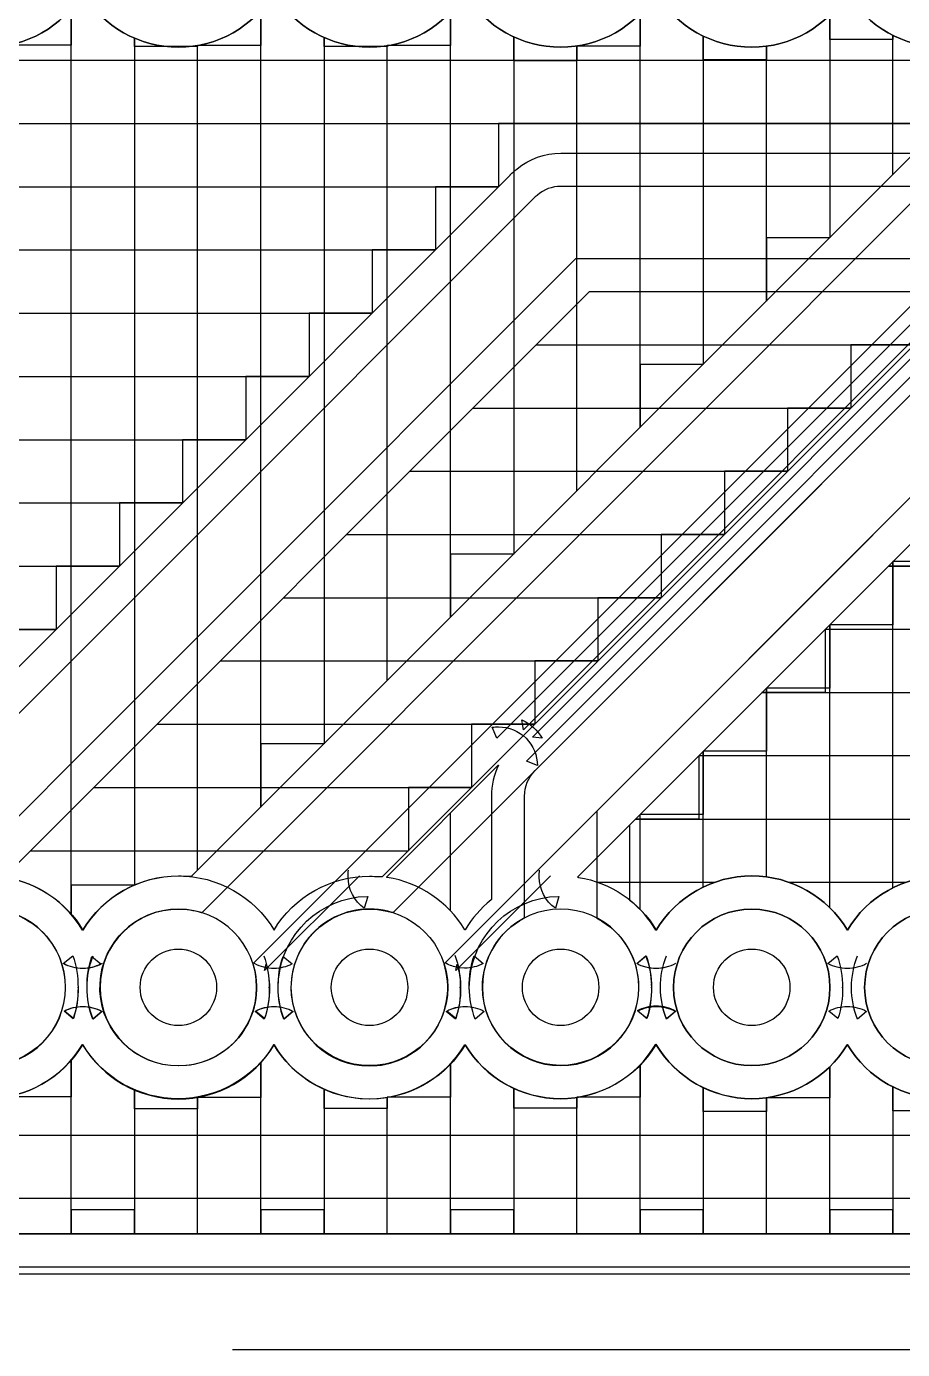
# Model space of a CAD drawing. Extents: x -29 to 3249, y -29 to 2286.
# Drawn here: x 1581 to 2039, y -29 to 663 of the extents above; entities that cross this region are included whole.
import ezdxf

# ---------------------------------------------------------------- set-up
doc = ezdxf.new("R2010")
doc.units = 0
doc.header["$MEASUREMENT"] = 0
doc.layers.get('0').update_dxf_attribs({"linetype": 'CONTINUOUS'})
for name, color, linetype in [('BoardOutline', 7, 'CONTINUOUS'), ('CuttingOutside', 7, 'CONTINUOUS'), ('DrillPlated', 7, 'CONTINUOUS'), ('InsulateBottom', 7, 'CONTINUOUS'), ('InsulateTop', 7, 'CONTINUOUS')]:
    doc.layers.add(name, color=color, linetype=linetype)

# ---------------------------------------------------------------- blocks, each defined once
blk = doc.blocks.new('T2')
blk.add_circle((0, 0), 20)
blk.add_circle((0, 0), 20)

msp = doc.modelspace()

# ---------------------------------------------------------------- linework, layer by layer
at = {"layer": 'BoardOutline'}
msp.add_lwpolyline([(10.000001, 10.000001), (10.000001, 2247), (10.000001, 2247), (3209.199951, 2247), (3209.199951, 2247), (3209.199951, 10.000001), (3209.199951, 10.000001), (10.000001, 10.000001)], dxfattribs=at)
msp.add_lwpolyline([(10.000001, 10.000001), (10.000001, 2247), (10.000001, 2247), (3209.199951, 2247), (3209.199951, 2247), (3209.199951, 10.000001), (3209.199951, 10.000001), (10.000001, 10.000001)], dxfattribs=at)
at = {"layer": 'CuttingOutside'}
msp.add_lwpolyline([(1688.366211, -29.427286), (3209.212646, -29.409449), (3209.212646, -29.409449, 0.233799), (3240.511719, -13.937008), (3240.511719, -13.937008), (3240.551025, -13.897638), (3240.551025, -13.897638, 0.164485), (3248.62207, 10.000001), (3248.62207, 10.000001), (3248.641846, 1049.783447)], format="xyb", dxfattribs=at)
at = {"layer": 'InsulateBottom'}
for points in [[(3205.511719, 2243.307129), (13.779527, 2243.307129), (13.779527, 2243.307129), (13.779527, 13.779527), (13.779527, 13.779527), (3205.511719, 13.779527), (3205.511719, 13.779527), (3205.511719, 2243.307129)], [(3188.189209, 2225.984375), (31.102364, 2225.984375), (31.102364, 2225.984375), (31.102364, 31.102364), (31.102364, 31.102364), (3188.189209, 31.102364), (3188.189209, 31.102364), (3188.189209, 2225.984375)], [(776.37793, 644.881897), (2393.700928, 644.881897), (2393.700928, 644.881897), (2360.629883, 644.881897), (2360.629883, 644.881897), (2360.629883, 611.811035)], [(809.448853, 611.811035), (2360.629883, 611.811035), (2360.629883, 611.811035), (1827.559082, 611.811035), (1827.559082, 611.811035), (1827.559082, 578.740173)], [(992.519714, 578.740173), (1827.559082, 578.740173), (1827.559082, 578.740173), (1794.488159, 578.740173), (1794.488159, 578.740173), (1794.488159, 545.669312)], [(1025.590576, 545.669312), (1794.488159, 545.669312), (1794.488159, 545.669312), (1761.417236, 545.669312), (1761.417236, 545.669312), (1761.417236, 512.59845)], [(1058.661377, 512.59845), (1761.417236, 512.59845), (1761.417236, 512.59845), (1728.346558, 512.59845), (1728.346558, 512.59845), (1728.346558, 479.527557)], [(1847.244141, 496.062988), (2044.881958, 496.062988), (2044.881958, 496.062988), (2011.811035, 496.062988), (2011.811035, 496.062988), (2011.811035, 462.992126)], [(1091.7323, 479.527557), (1728.346558, 479.527557), (1728.346558, 479.527557), (1695.275635, 479.527557), (1695.275635, 479.527557), (1695.275635, 446.456696)], [(1814.173218, 462.992126), (2011.811035, 462.992126), (2011.811035, 462.992126), (1978.740112, 462.992126), (1978.740112, 462.992126), (1978.740112, 429.921265)], [(1124.803101, 446.456696), (1695.275635, 446.456696), (1695.275635, 446.456696), (1662.204712, 446.456696), (1662.204712, 446.456696), (1662.204712, 413.385834)], [(1781.102417, 429.921265), (1978.740112, 429.921265), (1978.740112, 429.921265), (1945.669312, 429.921265), (1945.669312, 429.921265), (1945.669312, 396.850403)], [(1157.874023, 413.385834), (1662.204712, 413.385834), (1662.204712, 413.385834), (1629.133789, 413.385834), (1629.133789, 413.385834), (1629.133789, 380.314972)], [(1748.031494, 396.850403), (1945.669312, 396.850403), (1945.669312, 396.850403), (1912.598389, 396.850403), (1912.598389, 396.850403), (1912.598389, 363.77951)], [(1190.944824, 380.314972), (1629.133789, 380.314972), (1629.133789, 380.314972), (1596.062988, 380.314972), (1596.062988, 380.314972), (1596.062988, 347.24411)], [(2064.566895, 380.314972), (2031.496094, 380.314972), (2031.496094, 380.314972), (3188.189209, 380.314972)], [(1714.960571, 363.77951), (1912.598389, 363.77951), (1912.598389, 363.77951), (1879.527588, 363.77951), (1879.527588, 363.77951), (1879.527588, 330.708649)], [(1224.015747, 347.24411), (1596.062988, 347.24411), (1596.062988, 347.24411), (1562.992188, 347.24411), (1562.992188, 347.24411), (1562.992188, 314.173248)], [(3188.189209, 347.24411), (1998.425293, 347.24411), (1998.425293, 347.24411), (1998.425293, 314.173248), (1998.425293, 314.173248), (1965.35437, 314.173248), (1965.35437, 314.173248), (3188.189209, 314.173248)], [(1681.889771, 330.708649), (1879.527588, 330.708649), (1879.527588, 330.708649), (1846.456665, 330.708649), (1846.456665, 330.708649), (1846.456665, 297.637787)], [(1648.81897, 297.637787), (1846.456665, 297.637787), (1846.456665, 297.637787), (1813.385864, 297.637787), (1813.385864, 297.637787), (1813.385864, 264.566925)], [(3188.189209, 281.102356), (1932.283447, 281.102356), (1932.283447, 281.102356), (1932.283447, 248.031494), (1932.283447, 248.031494), (1899.212524, 248.031494), (1899.212524, 248.031494), (3188.189209, 248.031494)], [(1615.748047, 264.566925), (1813.385864, 264.566925), (1813.385864, 264.566925), (1780.314941, 264.566925), (1780.314941, 264.566925), (1780.314941, 231.496063)], [(1582.677124, 231.496063), (1780.314941, 231.496063)], [(1879.330688, 214.960632), (1940.748047, 214.960632)], [(1979.330811, 214.960632), (2040.748047, 214.960632)], [(31.102364, 181.889755), (805.905518, 181.889755), (805.905518, 181.889755), (801.771667, 181.889755), (801.771667, 181.889755), (801.771667, 148.818893), (801.771667, 148.818893), (802.75592, 148.818893), (802.75592, 148.818893), (31.102364, 148.818893), (31.102364, 148.818893), (43.700787, 148.818893), (43.700787, 148.818893), (43.700787, 115.748032), (43.700787, 115.748032), (31.102364, 115.748032), (31.102364, 115.748032), (822.047241, 115.748032), (822.047241, 115.748032), (822.047241, 82.677162), (822.047241, 82.677162), (31.102364, 82.677162), (31.102364, 82.677162), (3188.189209, 82.677162)], [(3188.189209, 49.6063), (31.102364, 49.6063)]]:
    msp.add_lwpolyline(points, dxfattribs=at)
for points in [[(1609.842529, 679.921265, -0.262584), (1560.039429, 651.771667), (1560.039429, 651.771667, -0.263226), (1510.039429, 679.921265)], [(1709.842529, 679.921265, -0.262585), (1660.039429, 651.771667), (1660.039429, 651.771667, -0.263225), (1610.039429, 679.921265)], [(1809.842529, 679.921265, -0.262584), (1760.039307, 651.771667), (1760.039307, 651.771667, -0.263226), (1710.039307, 679.921265)], [(1909.842529, 679.921265, -0.262584), (1860.039307, 651.771667), (1860.039307, 651.771667, -0.263226), (1810.039307, 679.921265)], [(2009.842529, 679.921265, -0.262584), (1960.039307, 651.771667), (1960.039307, 651.771667, -0.263226), (1910.039307, 679.921265)], [(2060.039307, 651.771667, -0.263226), (2010.039307, 679.921265)], [(1466.7323, 217.913391), (1833.661377, 584.842529), (1833.661377, 584.842529), (1833.661377, 585.039368), (1833.661377, 585.039368, -0.052497), (1837.007813, 587.992126), (1837.007813, 587.992126), (1837.204834, 588.188965), (1837.204834, 588.188965, -0.171683), (1860.039307, 596.259827), (1860.039307, 596.259827), (2345.078857, 596.259827)], [(2352.165283, 578.937012), (1860.039307, 578.937012), (1860.039307, 578.937012, 0.17791), (1847.834595, 574.409424), (1847.834595, 574.409424), (1847.637817, 574.212646), (1847.637817, 574.212646, 0.080714), (1846.653564, 573.425232), (1846.653564, 573.425232), (1472.440918, 199.212601), (1472.440918, 199.212601), (1471.850464, 199.212601), (1471.850464, 199.212601, 0.503666), (1418.897705, 159.842529), (1418.897705, 159.842529, 0.412529), (1459.842529, 118.897636), (1459.842529, 118.897636, 0.41441), (1500.984253, 159.842529), (1500.984253, 159.842529, 0.076998), (1499.015747, 172.244095), (1499.015747, 172.244095), (1867.91333, 541.141724), (1867.91333, 541.141724), (2360.236328, 541.141724)], [(2072.637939, 523.818909), (1875, 523.818909), (1875, 523.818909), (1568.897705, 217.716537), (1568.897705, 217.716537), (1569.29126, 217.519684), (1569.29126, 217.519684, -0.221299), (1610.039429, 189.960632), (1610.039429, 189.960632, -0.263689), (1660.039429, 218.307083), (1660.039429, 218.307083, -0.263514), (1710.039307, 189.960632), (1710.039307, 189.960632, -0.263217), (1760.039307, 218.110229), (1760.039307, 218.110229, -0.022831), (1765.35437, 217.913391), (1765.35437, 217.913391), (1766.7323, 217.913391), (1766.7323, 217.913391), (2072.637939, 523.818909)], [(2096.653564, 523.425232), (1772.440918, 199.212601), (1772.440918, 199.212601), (1771.850464, 199.212601), (1771.850464, 199.212601, 0.503666), (1718.897583, 159.842529), (1718.897583, 159.842529, 0.384689), (1755.905518, 119.09449), (1755.905518, 119.09449), (1759.842529, 118.897636), (1759.842529, 118.897636), (1763.97644, 119.09449), (1763.97644, 119.09449, 0.47626), (1799.015747, 172.244095), (1799.015747, 172.244095), (2117.91333, 491.141724)], [(2125, 473.818909), (1868.897583, 217.716537), (1868.897583, 217.716537), (1869.29126, 217.519684), (1869.29126, 217.519684, -0.221298), (1910.039307, 189.960632), (1910.039307, 189.960632, -0.26369), (1960.039307, 218.307083), (1960.039307, 218.307083, -0.263514), (2010.039307, 189.960632), (2010.039307, 189.960632, -0.26369), (2060.039307, 218.307083)], [(1854.724365, 218.307083), (1805.118164, 168.897644), (1805.118164, 168.897644), (1805.905518, 172.047256), (1805.905518, 172.047256, -0.065), (1807.677124, 159.842529), (1807.677124, 159.842529, -0.089002), (1804.921143, 143.307083), (1804.921143, 143.307083), (1800.196777, 147.440948), (1800.196777, 147.440948, -0.128667), (1810.039307, 150), (1810.039307, 150, -0.128687), (1820.078735, 147.440948), (1820.078735, 147.440948), (1815.35437, 143.307083), (1815.35437, 143.307083, -0.088863), (1812.204712, 159.842529), (1812.204712, 159.842529, -0.37945), (1854.133911, 207.283463), (1854.133911, 207.283463), (1859.055054, 207.480316), (1859.055054, 207.480316), (1857.283569, 201.37796), (1857.283569, 201.37796, -0.24282), (1848.818848, 217.716537), (1848.818848, 217.716537, -0.044144), (1849.015747, 221.259842)], [(1600.937134, 160.000015, 1), (1519.06311, 160.000015), (1519.06311, 160.000015, 1), (1600.937134, 160.000015)], [(1700.937256, 160.000015, 1), (1619.063232, 160.000015), (1619.063232, 160.000015, 1), (1700.937256, 160.000015)], [(1900.93689, 160.000015, 1), (1819.062866, 160.000015), (1819.062866, 160.000015, 1), (1900.93689, 160.000015)], [(2000.93689, 160.000015, 1), (1919.062866, 160.000015), (1919.062866, 160.000015, 1), (2000.93689, 160.000015)], [(2100.937012, 160.000015, 1), (2019.062988, 160.000015), (2019.062988, 160.000015, 1), (2100.937012, 160.000015)], [(1620.078735, 172.440933, -0.128686), (1610.039429, 169.881897), (1610.039429, 169.881897, -0.132994), (1599.803223, 172.440933), (1599.803223, 172.440933), (1604.724365, 176.574799), (1604.724365, 176.574799, -0.089803), (1607.480347, 159.842529), (1607.480347, 159.842529), (1607.480347, 160.039368), (1607.480347, 160.039368, -0.087789), (1605.118164, 143.70079), (1605.118164, 143.70079), (1600.393677, 147.637787), (1600.393677, 147.637787, -0.123107), (1610.039429, 150), (1610.039429, 150, -0.128686), (1620.078735, 147.440948), (1620.078735, 147.440948), (1615.35437, 143.307083), (1615.35437, 143.307083, -0.088862), (1612.204712, 159.842529), (1612.204712, 159.842529, -0.089939), (1615.35437, 176.574799)], [(1704.724365, 176.574799, -0.089804), (1707.480347, 159.842529), (1707.480347, 159.842529), (1707.480347, 160.039368), (1707.480347, 160.039368, -0.08779), (1705.118164, 143.70079), (1705.118164, 143.70079), (1700.393677, 147.637787), (1700.393677, 147.637787, -0.123105), (1710.039307, 150), (1710.039307, 150, -0.128669), (1719.881958, 147.440948), (1719.881958, 147.440948), (1715.157593, 143.307083), (1715.157593, 143.307083, -0.089574), (1712.204712, 160.039368), (1712.204712, 160.039368, -0.086579), (1714.763794, 176.181091), (1714.763794, 176.181091), (1719.488281, 172.244095), (1719.488281, 172.244095, -0.123107), (1710.039307, 169.881897), (1710.039307, 169.881897, -0.132993), (1699.803223, 172.440933)], [(1920.078735, 172.440933, -0.128687), (1910.039307, 169.881897), (1910.039307, 169.881897, -0.132994), (1899.803101, 172.440933), (1899.803101, 172.440933), (1904.724365, 176.574799), (1904.724365, 176.574799, -0.089803), (1907.480347, 159.842529), (1907.480347, 159.842529), (1907.480347, 160.039368), (1907.480347, 160.039368, -0.087789), (1905.118164, 143.70079), (1905.118164, 143.70079), (1900.393677, 147.637787), (1900.393677, 147.637787, -0.123105), (1910.039307, 150), (1910.039307, 150, -0.128687), (1920.078735, 147.440948), (1920.078735, 147.440948), (1915.35437, 143.307083), (1915.35437, 143.307083, -0.088863), (1912.204712, 159.842529), (1912.204712, 159.842529, -0.08994), (1915.35437, 176.574799)], [(2020.078735, 172.440933, -0.128687), (2010.039307, 169.881897), (2010.039307, 169.881897, -0.132994), (1999.803101, 172.440933), (1999.803101, 172.440933), (2004.724365, 176.574799), (2004.724365, 176.574799, -0.089803), (2007.480347, 159.842529), (2007.480347, 159.842529), (2007.480347, 160.039368), (2007.480347, 160.039368, -0.087789), (2005.118164, 143.70079), (2005.118164, 143.70079), (2000.393799, 147.637787), (2000.393799, 147.637787, -0.123104), (2010.039307, 150), (2010.039307, 150, -0.128687), (2020.078735, 147.440948), (2020.078735, 147.440948), (2015.35437, 143.307083), (2015.35437, 143.307083, -0.088863), (2012.204712, 159.842529), (2012.204712, 159.842529, -0.08994), (2015.35437, 176.574799)], [(2060.039307, 101.771652, -0.263226), (2010.039307, 129.921265), (2010.039307, 129.921265), (2009.842529, 129.921265), (2009.842529, 129.921265, -0.262584), (1960.039307, 101.771652), (1960.039307, 101.771652, -0.263226), (1910.039307, 129.921265), (1910.039307, 129.921265), (1909.842529, 129.921265), (1909.842529, 129.921265, -0.262584), (1860.039307, 101.771652), (1860.039307, 101.771652, -0.263226), (1810.039307, 129.921265), (1810.039307, 129.921265, -0.241698), (1764.763794, 101.771652), (1764.763794, 101.771652), (1759.842529, 101.574806), (1759.842529, 101.574806), (1755.118164, 101.771652), (1755.118164, 101.771652, -0.241329), (1710.039307, 129.921265), (1710.039307, 129.921265), (1709.842529, 129.921265), (1709.842529, 129.921265, -0.262585), (1660.039429, 101.771652), (1660.039429, 101.771652, -0.263225), (1610.039429, 129.921265), (1610.039429, 129.921265), (1609.842529, 129.921265), (1609.842529, 129.921265, -0.262584), (1560.039429, 101.771652)]]:
    msp.add_lwpolyline(points, format="xyb", dxfattribs=at)
at = {"layer": 'InsulateTop'}
for points in [[(3205.511719, 2243.307129), (13.779527, 2243.307129), (13.779527, 2243.307129), (13.779527, 13.779527), (13.779527, 13.779527), (3205.511719, 13.779527), (3205.511719, 13.779527), (3205.511719, 2243.307129)], [(31.102364, 2225.984375), (3188.189209, 2225.984375), (3188.189209, 2225.984375), (3188.189209, 31.102364), (3188.189209, 31.102364), (31.102364, 31.102364), (31.102364, 31.102364), (31.102364, 2225.984375)], [(1670.078735, 221.259842), (1670.078735, 652.559021), (1670.078735, 652.559021), (1670.078735, 652.165405), (1670.078735, 652.165405), (1637.007813, 652.165405), (1637.007813, 652.165405), (1637.007813, 656.496033), (1637.007813, 656.496033), (1637.007813, 213.385818), (1637.007813, 213.385818), (1603.93689, 213.385818), (1603.93689, 213.385818), (1603.93689, 198.031494), (1603.93689, 198.031494), (1603.93689, 671.653564), (1603.93689, 671.653564), (1603.93689, 652.75592), (1603.93689, 652.75592), (1570.866211, 652.75592)], [(1769.29126, 320.472412), (1769.29126, 652.559021), (1769.29126, 652.559021), (1769.29126, 652.165405), (1769.29126, 652.165405), (1736.220581, 652.165405), (1736.220581, 652.165405), (1736.220581, 656.889771), (1736.220581, 656.889771), (1736.220581, 287.401581), (1736.220581, 287.401581), (1703.149658, 287.401581), (1703.149658, 287.401581), (1703.149658, 254.330704), (1703.149658, 254.330704), (1703.149658, 670.866089), (1703.149658, 670.866089), (1703.149658, 652.559021), (1703.149658, 652.559021), (1670.078735, 652.559021)], [(1868.504028, 419.685059), (1868.504028, 652.362183), (1868.504028, 652.362183), (1868.504028, 644.684998), (1868.504028, 644.684998), (1835.433105, 644.684998), (1835.433105, 644.684998), (1835.433105, 657.283447), (1835.433105, 657.283447), (1835.433105, 386.614197), (1835.433105, 386.614197), (1802.362183, 386.614197), (1802.362183, 386.614197), (1802.362183, 353.543335), (1802.362183, 353.543335), (1802.362183, 670.078735), (1802.362183, 670.078735), (1802.362183, 652.559021), (1802.362183, 652.559021), (1769.29126, 652.559021)], [(1901.574829, 669.094482), (1901.574829, 652.362183), (1901.574829, 652.362183), (1868.504028, 652.362183)], [(2000.787476, 668.307129), (2000.787476, 551.968506), (2000.787476, 551.968506), (1967.716553, 551.968506), (1967.716553, 551.968506), (1967.716553, 518.897644), (1967.716553, 518.897644), (1967.716553, 652.165405), (1967.716553, 652.165405), (1967.716553, 645.078735), (1967.716553, 645.078735), (1934.64563, 645.078735), (1934.64563, 645.078735), (1934.64563, 657.677185), (1934.64563, 657.677185), (1934.64563, 485.826782), (1934.64563, 485.826782), (1901.574829, 485.826782), (1901.574829, 485.826782), (1901.574829, 452.75592), (1901.574829, 452.75592), (1901.574829, 669.094482)], [(2033.858276, 585.039368), (2033.858276, 658.070862), (2033.858276, 658.070862), (2033.858276, 655.708679), (2033.858276, 655.708679), (2000.787476, 655.708679), (2000.787476, 655.708679), (2000.787476, 668.307129)], [(2066.928955, 217.913391), (2066.928955, 415.748047), (2066.928955, 415.748047), (2066.928955, 382.677185), (2066.928955, 382.677185), (2033.858276, 382.677185)], [(2033.858276, 212.007858), (2033.858276, 382.677185), (2033.858276, 382.677185), (2033.858276, 349.606293), (2033.858276, 349.606293), (2000.787476, 349.606293)], [(2000.787476, 201.574799), (2000.787476, 349.606293), (2000.787476, 349.606293), (2000.787476, 316.535431), (2000.787476, 316.535431), (1967.716553, 316.535431)], [(1967.716553, 217.716537), (1967.716553, 316.535431), (1967.716553, 316.535431), (1967.716553, 283.464569), (1967.716553, 283.464569), (1934.64563, 283.464569)], [(1934.64563, 212.401566), (1934.64563, 283.464569), (1934.64563, 283.464569), (1934.64563, 250.393707), (1934.64563, 250.393707), (1901.574829, 250.393707)], [(1802.362183, 200), (1802.362183, 251.181107)], [(1901.574829, 200.590546), (1901.574829, 250.393707)], [(1670.078735, 31.102364), (1670.078735, 102.362206), (1670.078735, 102.362206), (1670.078735, 96.456696), (1670.078735, 96.456696), (1637.007813, 96.456696), (1637.007813, 96.456696), (1637.007813, 106.299217), (1637.007813, 106.299217), (1637.007813, 31.102364), (1637.007813, 31.102364), (1637.007813, 43.700787), (1637.007813, 43.700787), (1603.93689, 43.700787), (1603.93689, 43.700787), (1603.93689, 31.102364), (1603.93689, 31.102364), (1603.93689, 121.850395), (1603.93689, 121.850395), (1603.93689, 102.755905), (1603.93689, 102.755905), (1570.866211, 102.755905)], [(1769.29126, 31.102364), (1769.29126, 102.559059), (1769.29126, 102.559059), (1769.29126, 96.653549), (1769.29126, 96.653549), (1736.220581, 96.653549), (1736.220581, 96.653549), (1736.220581, 106.889763), (1736.220581, 106.889763), (1736.220581, 31.102364), (1736.220581, 31.102364), (1736.220581, 43.700787), (1736.220581, 43.700787), (1703.149658, 43.700787), (1703.149658, 43.700787), (1703.149658, 31.102364), (1703.149658, 31.102364), (1703.149658, 120.669296), (1703.149658, 120.669296), (1703.149658, 102.362206), (1703.149658, 102.362206), (1670.078735, 102.362206)], [(1868.504028, 31.102364), (1868.504028, 102.559059), (1868.504028, 102.559059), (1868.504028, 96.850395), (1868.504028, 96.850395), (1835.433105, 96.850395), (1835.433105, 96.850395), (1835.433105, 107.283463), (1835.433105, 107.283463), (1835.433105, 31.102364), (1835.433105, 31.102364), (1835.433105, 43.700787), (1835.433105, 43.700787), (1802.362183, 43.700787), (1802.362183, 43.700787), (1802.362183, 31.102364), (1802.362183, 31.102364), (1802.362183, 120.078735), (1802.362183, 120.078735), (1802.362183, 102.559059), (1802.362183, 102.559059), (1769.29126, 102.559059)], [(1967.716553, 31.102364), (1967.716553, 102.165352), (1967.716553, 102.165352), (1967.716553, 95.078743), (1967.716553, 95.078743), (1934.64563, 95.078743), (1934.64563, 95.078743), (1934.64563, 107.67717), (1934.64563, 107.67717), (1934.64563, 31.102364), (1934.64563, 31.102364), (1934.64563, 43.700787), (1934.64563, 43.700787), (1901.574829, 43.700787), (1901.574829, 43.700787), (1901.574829, 31.102364), (1901.574829, 31.102364), (1901.574829, 119.48819), (1901.574829, 119.48819), (1901.574829, 102.559059), (1901.574829, 102.559059), (1868.504028, 102.559059)], [(2066.928955, 31.102364), (2066.928955, 102.165352), (2066.928955, 102.165352), (2066.928955, 95.472443), (2066.928955, 95.472443), (2033.858276, 95.472443), (2033.858276, 95.472443), (2033.858276, 108.070862), (2033.858276, 108.070862), (2033.858276, 31.102364), (2033.858276, 31.102364), (2033.858276, 43.700787), (2033.858276, 43.700787), (2000.787476, 43.700787), (2000.787476, 43.700787), (2000.787476, 31.102364), (2000.787476, 31.102364), (2000.787476, 118.307091), (2000.787476, 118.307091), (2000.787476, 102.165352), (2000.787476, 102.165352), (1967.716553, 102.165352)]]:
    msp.add_lwpolyline(points, dxfattribs=at)
for points in [[(778.937012, 717.913391), (867.913391, 628.937012), (867.913391, 628.937012), (1110.039307, 628.937012), (1110.039307, 628.937012, -0.198913), (1123.425171, 623.425232), (1123.425171, 623.425232), (1547.637817, 199.212601), (1547.637817, 199.212601), (1548.031494, 199.212601), (1548.031494, 199.212601, -0.497528), (1600.787476, 160.826782)], [(1600.787476, 160.826782), (1600.787476, 160.629913), (1600.787476, 160.629913, -0.049629), (1600.787476, 159.842529), (1600.787476, 159.842529, -0.413168), (1559.842529, 119.09449), (1559.842529, 119.09449, -0.507381), (1520.866211, 172.440933), (1520.866211, 172.440933), (1102.165283, 591.141724), (1102.165283, 591.141724), (860.039368, 591.141724), (860.039368, 591.141724), (857.480286, 591.338562), (857.480286, 591.338562, -0.150467), (847.440918, 596.062988), (847.440918, 596.062988), (847.047241, 596.259827), (847.047241, 596.259827, -0.035577), (846.653564, 596.653503), (846.653564, 596.653503), (746.456665, 696.850403)], [(1510.039429, 679.921265, 0.263226), (1560.039429, 651.771667), (1560.039429, 651.771667, 0.262584), (1609.842529, 679.921265)], [(1610.039429, 679.921265, 0.263225), (1660.039429, 651.771667), (1660.039429, 651.771667, 0.262585), (1709.842529, 679.921265)], [(1710.039307, 679.921265, 0.263226), (1760.039307, 651.771667), (1760.039307, 651.771667, 0.262584), (1809.842529, 679.921265)], [(1810.039307, 679.921265, 0.263226), (1860.039307, 651.771667), (1860.039307, 651.771667, 0.262584), (1909.842529, 679.921265)], [(1910.039307, 679.921265, 0.263226), (1960.039307, 651.771667), (1960.039307, 651.771667, 0.262584), (2009.842529, 679.921265)], [(2010.039307, 679.921265, 0.263226), (2060.039307, 651.771667)], [(2084.44873, 635.629944), (1666.7323, 217.913391), (1666.7323, 217.913391), (1665.35437, 217.913391), (1665.35437, 217.913391, 0.022831), (1660.039429, 218.110229), (1660.039429, 218.110229, 0.263216), (1610.039429, 189.960632), (1610.039429, 189.960632), (1609.842529, 189.960632), (1609.842529, 189.960632, 0.263993), (1559.842529, 218.307083)], [(2117.91333, 591.141724), (1699.015747, 172.244095), (1699.015747, 172.244095, -0.476261), (1663.97644, 119.09449), (1663.97644, 119.09449), (1659.842529, 118.897636), (1659.842529, 118.897636), (1655.905518, 119.09449), (1655.905518, 119.09449, -0.95198), (1660.039429, 200.984253), (1660.039429, 200.984253, -0.07314), (1671.850464, 199.212601), (1671.850464, 199.212601), (1672.440918, 199.212601), (1672.440918, 199.212601), (2096.653564, 623.425232)], [(2120.866211, 584.448792), (1826.574829, 290.35434), (1826.574829, 290.35434), (1824.212646, 296.062988), (1824.212646, 296.062988, -0.039251), (1827.559082, 296.259827), (1827.559082, 296.259827, -0.414214), (1847.834595, 275.984253), (1847.834595, 275.984253), (1842.125977, 278.346436), (1842.125977, 278.346436), (2141.929199, 578.149597)], [(2123.62207, 577.75592), (1840.55127, 294.685028), (1840.55127, 294.685028), (1839.763794, 300), (1839.763794, 300, -0.135551), (1850.393677, 290.35434), (1850.393677, 290.35434), (1845.275635, 290.944885), (1845.275635, 290.944885), (2137.204834, 582.874023)], [(2167.91333, 541.141724), (1878.937012, 252.165359), (1878.937012, 252.165359), (1878.937012, 196.259842), (1878.937012, 196.259842), (1879.133789, 196.063004), (1879.133789, 196.063004, -0.277294), (1900.787476, 160.039368), (1900.787476, 160.039368), (1900.787476, 159.842529), (1900.787476, 159.842529, -0.997549), (1819.094482, 160.039368), (1819.094482, 160.039368, -0.278881), (1840.944946, 196.259842), (1840.944946, 196.259842), (1841.141724, 196.45668), (1841.141724, 196.45668), (1841.141724, 260.039368), (1841.141724, 260.039368, -0.198912), (1846.653564, 273.425201), (1846.653564, 273.425201), (2146.653564, 573.425232)], [(2060.039307, 218.307083, 0.26369), (2010.039307, 189.960632), (2010.039307, 189.960632, 0.263514), (1960.039307, 218.307083), (1960.039307, 218.307083, 0.26369), (1910.039307, 189.960632), (1910.039307, 189.960632), (1909.842529, 189.960632), (1909.842529, 189.960632, 0.088248), (1896.456665, 205.314957), (1896.456665, 205.314957), (1896.259888, 205.51181), (1896.259888, 205.51181), (1896.259888, 245.078751), (1896.259888, 245.078751), (2175, 523.818909)], [(1827.362305, 276.181091), (1827.559082, 276.181091), (1827.559082, 276.181091, 0.115839), (1823.818848, 260.039368), (1823.818848, 260.039368), (1823.818848, 205.905502), (1823.818848, 205.905502), (1823.621948, 205.708664), (1823.621948, 205.708664, 0.089338), (1810.039307, 190.157486), (1810.039307, 190.157486), (1809.842529, 190.157486), (1809.842529, 190.157486, 0.220083), (1769.29126, 217.519684), (1769.29126, 217.519684), (1768.897583, 217.716537), (1768.897583, 217.716537), (1827.362305, 276.181091)], [(1754.724365, 218.307083), (1705.118164, 168.897644), (1705.118164, 168.897644), (1705.905518, 172.047256), (1705.905518, 172.047256, -0.065), (1707.677124, 159.842529), (1707.677124, 159.842529, -0.089002), (1704.921143, 143.307083), (1704.921143, 143.307083), (1700.196777, 147.440948), (1700.196777, 147.440948, -0.128667), (1710.039307, 150), (1710.039307, 150, -0.128687), (1720.078735, 147.440948), (1720.078735, 147.440948), (1715.35437, 143.307083), (1715.35437, 143.307083, -0.088863), (1712.204712, 159.842529), (1712.204712, 159.842529, -0.37945), (1754.133911, 207.283463), (1754.133911, 207.283463), (1759.055054, 207.480316), (1759.055054, 207.480316), (1757.283569, 201.37796), (1757.283569, 201.37796, -0.24282), (1748.818848, 217.716537), (1748.818848, 217.716537, -0.044144), (1749.015747, 221.259842)], [(1719.062866, 160.000015, -1), (1800.93689, 160.000015), (1800.93689, 160.000015, -1), (1719.062866, 160.000015)], [(1919.062866, 160.000015, -1), (2000.93689, 160.000015), (2000.93689, 160.000015, -1), (1919.062866, 160.000015)], [(2019.062988, 160.000015, -1), (2100.937012, 160.000015), (2100.937012, 160.000015, -1), (2019.062988, 160.000015)], [(1604.724365, 176.574799, -0.088921), (1607.480347, 159.842529), (1607.480347, 159.842529, -0.087851), (1604.921265, 143.503937), (1604.921265, 143.503937), (1600.196777, 147.637787), (1600.196777, 147.637787, -0.126496), (1609.842529, 150), (1609.842529, 150, -0.129921), (1619.881958, 147.440948), (1619.881958, 147.440948), (1615.157593, 143.307083), (1615.157593, 143.307083, -0.089574), (1612.204712, 160.039368), (1612.204712, 160.039368, -0.086579), (1614.763794, 176.181091), (1614.763794, 176.181091), (1619.488159, 172.244095), (1619.488159, 172.244095, -0.123105), (1609.842529, 169.881897), (1609.842529, 169.881897, -0.128667), (1600, 172.440933)], [(1804.724365, 176.771667, -0.091137), (1807.480347, 159.842529), (1807.480347, 159.842529), (1807.480347, 160.039368), (1807.480347, 160.039368, -0.087789), (1805.118164, 143.70079), (1805.118164, 143.70079), (1800.393677, 147.637787), (1800.393677, 147.637787, -0.123105), (1810.039307, 150), (1810.039307, 150, -0.128687), (1820.078735, 147.440948), (1820.078735, 147.440948), (1815.35437, 143.307083), (1815.35437, 143.307083, -0.090078), (1812.204712, 160.039368), (1812.204712, 160.039368, -0.08876), (1814.763672, 176.574799), (1814.763672, 176.574799), (1819.488281, 172.440933), (1819.488281, 172.440933, -0.123106), (1809.842529, 170.078735), (1809.842529, 170.078735), (1809.645752, 170.078735), (1809.645752, 170.078735), (1806.889771, 170.275589), (1806.889771, 170.275589), (1806.496094, 170.275589), (1806.496094, 170.275589, -0.086495), (1800, 172.637802)], [(1920.078735, 172.440933, -0.128706), (1909.842529, 169.881897), (1909.842529, 169.881897, -0.128687), (1899.803101, 172.440933), (1899.803101, 172.440933), (1904.527588, 176.574799), (1904.527588, 176.574799, -0.082754), (1907.480347, 161.023621), (1907.480347, 161.023621), (1907.480347, 161.614166), (1907.480347, 161.614166, -0.041452), (1907.480347, 159.842529), (1907.480347, 159.842529, -0.086899), (1904.921387, 143.70079), (1904.921387, 143.70079), (1900.196777, 147.834641), (1900.196777, 147.834641, -0.126492), (1909.842529, 150.393707), (1909.842529, 150.393707, -0.134222), (1920.275513, 147.637787), (1920.275513, 147.637787), (1915.35437, 143.503937), (1915.35437, 143.503937, -0.087891), (1912.204712, 159.842529), (1912.204712, 159.842529, -0.08994), (1915.35437, 176.574799)], [(2020.078735, 172.440933, -0.128687), (2010.039307, 169.881897), (2010.039307, 169.881897, -0.132994), (1999.803101, 172.440933), (1999.803101, 172.440933), (2004.724365, 176.574799), (2004.724365, 176.574799, -0.089803), (2007.480347, 159.842529), (2007.480347, 159.842529), (2007.480347, 160.039368), (2007.480347, 160.039368, -0.087789), (2005.118164, 143.70079), (2005.118164, 143.70079), (2000.393799, 147.637787), (2000.393799, 147.637787, -0.123104), (2010.039307, 150), (2010.039307, 150, -0.128687), (2020.078735, 147.440948), (2020.078735, 147.440948), (2015.35437, 143.307083), (2015.35437, 143.307083, -0.088863), (2012.204712, 159.842529), (2012.204712, 159.842529, -0.08994), (2015.35437, 176.574799)], [(1559.842529, 101.771652, 0.263892), (1609.842529, 130.118118), (1609.842529, 130.118118, 0.265044), (1660.039429, 101.574806), (1660.039429, 101.574806, 0.263523), (1710.039307, 129.921265), (1710.039307, 129.921265, 0.263226), (1760.039307, 101.771652), (1760.039307, 101.771652, 0.262584), (1809.842529, 129.921265), (1809.842529, 129.921265), (1810.039307, 129.921265), (1810.039307, 129.921265, 0.262279), (1859.842529, 101.771652), (1859.842529, 101.771652, 0.264436), (1909.842529, 130.314957), (1909.842529, 130.314957, 0.265239), (1960.039307, 101.771652), (1960.039307, 101.771652, 0.262584), (2009.842529, 129.921265), (2009.842529, 129.921265), (2010.039307, 129.921265), (2010.039307, 129.921265, 0.263226), (2060.039307, 101.771652)]]:
    msp.add_lwpolyline(points, format="xyb", dxfattribs=at)

# ---------------------------------------------------------------- block references
at = {"layer": 'DrillPlated'}
for p in [(1660.000122, 160.000015), (1660.000122, 160.000015), (1760, 160.000015), (1760, 160.000015), (1860, 160.000015), (1860, 160.000015), (1960, 160.000015), (1960, 160.000015)]:
    msp.add_blockref('T2', p, dxfattribs=at)

doc.saveas('drawing.dxf')
